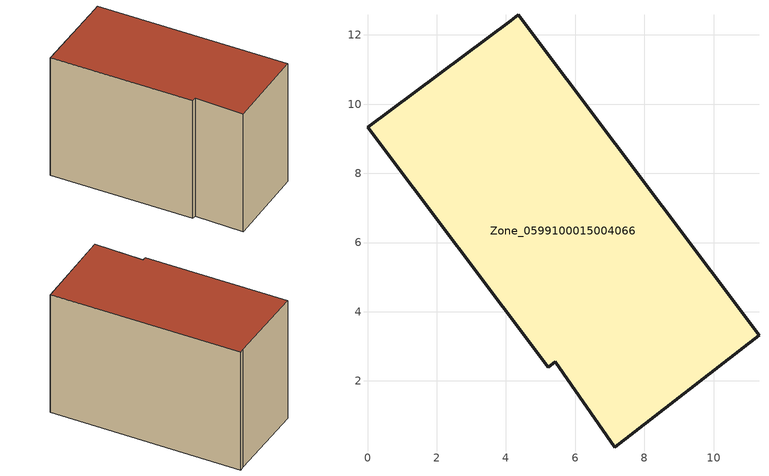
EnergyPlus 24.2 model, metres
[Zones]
Zone_0599100015004066
 floor ground (C_G): 5.42,2.55 5.22,2.4 0,9.33 4.14,12.41 4.36,12.58 11.31,3.32 7.14,0.09 z4.65
 wall outside (C_F): 11.31,3.32 4.36,12.58 4.14,12.41 0,9.33 5.22,2.4 5.42,2.55 7.14,0.09 11.31,3.32 z4.65:12.44
 roof outside (C_R): 4.14,12.41 0,9.33 5.22,2.4 5.42,2.55 7.14,0.09 11.31,3.32 4.36,12.58 z12.44
[BUILDING]
Pand.0599100015004066: North Axis=0; Terrain=City; Loads Convergence Tolerance Value=0.04; Temperature Convergence Tolerance Value=0.4; Solar Distribution=FullExterior; Maximum Number of Warmup Days=25; Minimum Number of Warmup Days=1
[Site:Location]
Rotterdam.The.Hague.AP_ZH_NLD Design_Conditions: Latitude=51.96; Longitude=4.45; Time Zone=1; Elevation=-4.5
[SITE:GROUNDTEMPERATURE:BUILDINGSURFACE]
18, 18, 18, 18, 18, 18, 18, 18, 18, 18, 18, 18
[MATERIAL] Thermal Absorptance=0.9; Solar Absorptance=0.7; Visible Absorptance=0.7
Name | Roughness | Thickness | Conductivity | Density | Specific Heat
G.TC.1975-1991 | MediumSmooth | 0.15 | 0.288461 | 540 | 1210
F.TC.1975-1991 | Rough | 0.3 | 0.230769 | 1920 | 840
R.TC.1975-1991 | MediumRough | 0.2 | 0.153846 | 1500 | 1000
[CONSTRUCTION]
C_G: G.TC.1975-1991
C_F: F.TC.1975-1991
C_R: R.TC.1975-1991
[ZONE]
Zone_0599100015004066: Type=1; Multiplier=1; Ceiling Height=Autocalculate; Volume=Autocalculate; Floor Area=autocalculate; Part of Total Floor Area=Yes
[ZONEINFILTRATION:DESIGNFLOWRATE]
Infil_Zone_0599100015004066: Zone or ZoneList or Space or SpaceList=Zone_0599100015004066; Schedule=AlwaysOn; Design Flow Rate Calculation Method=Flow/Area; Flow Rate per Floor Area=0.003; Constant Term Coefficient=1; Temperature Term Coefficient=0; Velocity Term Coefficient=0; Velocity Squared Term Coefficient=0
[HVACTEMPLATE:ZONE:IDEALLOADSAIRSYSTEM]
Zone_0599100015004066: Maximum Heating Supply Air Temperature=50; Minimum Cooling Supply Air Temperature=13; Maximum Heating Supply Air Humidity Ratio=0.0156; Minimum Cooling Supply Air Humidity Ratio=0.0077; Heating Limit=NoLimit; Cooling Limit=NoLimit; Dehumidification Control Type=ConstantSensibleHeatRatio; Cooling Sensible Heat Ratio=0.7; Dehumidification Setpoint=60; Humidification Control Type=None; Humidification Setpoint=30; Outdoor Air Method=None; Outdoor Air Flow Rate per Person=0.00944; Outdoor Air Flow Rate per Zone Floor Area=0; Outdoor Air Flow Rate per Zone=0; Demand Controlled Ventilation Type=None; Outdoor Air Economizer Type=NoEconomizer; Heat Recovery Type=None; Sensible Heat Recovery Effectiveness=0.7; Latent Heat Recovery Effectiveness=0.65
[ZONECONTROL:THERMOSTAT]
ThermostatControl_Zone_0599100015004066: Zone or ZoneList=Zone_0599100015004066; Control Type Schedule=DualSetpointControlType; Control 1=Thermostat_Zone_0599100015004066; Temperature Difference Between Cutout And Setpoint=0
[THERMOSTATSETPOINT:DUALSETPOINT]
Thermostat_Zone_0599100015004066: Heating Setpoint Temperature Schedule=HeatingSetpoint_Zone_0599100015004066; Cooling Setpoint Temperature Schedule=CoolingSetpoint_Zone_0599100015004066
[SCHEDULE:COMPACT]
HeatingSetpoint_Zone_0599100015004066: Through: 12/31, For: AllDays, Until: 24:00, 21
CoolingSetpoint_Zone_0599100015004066: Through: 12/31, For: AllDays, Until: 24:00, 24
DualSetpointControlType: Through: 12/31, For: AllDays, Until: 24:00, 4
AlwaysOn: Through: 12/31, For: AllDays, Until: 24:00, 1
